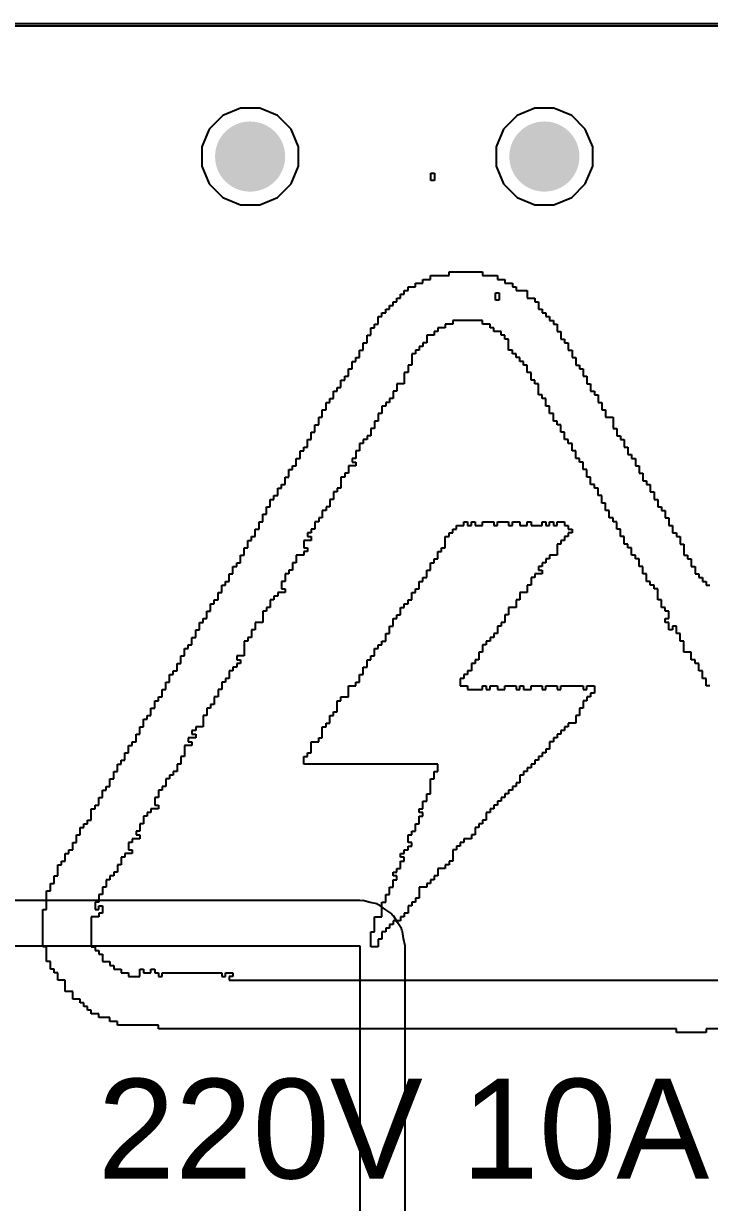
# Model space of a CAD drawing. Header units: millimetres. Extents: x -9 to 259, y -9 to 194.
# Drawn here: x 121.43 to 129.3, y 180.27 to 193.78 of the extents above; entities that cross this region are included whole.
import ezdxf

# ---------------------------------------------------------------- set-up
doc = ezdxf.new("R2010")
doc.units = ezdxf.units.MM
for name, color, linetype in [('BottomLayer', 5, 'Continuous'), ('BottomSolder', 6, 'Continuous'), ('TopLayer', 1, 'Continuous'), ('TopOverlay', 2, 'Continuous'), ('TopSolder', 216, 'Continuous'), ('ViaHoleLayer', 16, 'Continuous')]:
    doc.layers.add(name, color=color, linetype=linetype)
doc.styles.add('Arial', font='', dxfattribs={"height": 0.2})
doc.styles.get('Arial').set_extended_font_data('Arial')

msp = doc.modelspace()

# ---------------------------------------------------------------- hatches: boundary and pattern name
at = {"layer": 'BottomLayer'}
h = msp.add_hatch(color=5, dxfattribs=at)
edge = h.paths.add_edge_path()
edge.add_arc((124.032, 192.253), 0.3, 0, 360)
h = msp.add_hatch(color=5, dxfattribs=at)
edge = h.paths.add_edge_path()
edge.add_arc((127.406, 192.253), 0.3, 0, 360)
at = {"layer": 'BottomSolder'}
h = msp.add_hatch(color=6, dxfattribs=at)
edge = h.paths.add_edge_path()
edge.add_arc((124.032, 192.253), 0.402, 0, 360)
h = msp.add_hatch(color=6, dxfattribs=at)
edge = h.paths.add_edge_path()
edge.add_arc((127.406, 192.253), 0.402, 0, 360)
at = {"layer": 'TopLayer'}
h = msp.add_hatch(color=1, dxfattribs=at)
edge = h.paths.add_edge_path()
edge.add_arc((124.032, 192.253), 0.3, 0, 360)
h = msp.add_hatch(color=1, dxfattribs=at)
edge = h.paths.add_edge_path()
edge.add_arc((127.406, 192.253), 0.3, 0, 360)
at = {"layer": 'TopSolder'}
h = msp.add_hatch(color=216, dxfattribs=at)
edge = h.paths.add_edge_path()
edge.add_arc((124.032, 192.253), 0.402, 0, 360)
h = msp.add_hatch(color=216, dxfattribs=at)
edge = h.paths.add_edge_path()
edge.add_arc((127.406, 192.253), 0.402, 0, 360)
at = {"layer": 'ViaHoleLayer'}
h = msp.add_hatch(color=16, dxfattribs=at)
edge = h.paths.add_edge_path()
edge.add_arc((124.032, 192.253), 0.15, 0, 360)
h = msp.add_hatch(color=16, dxfattribs=at)
edge = h.paths.add_edge_path()
edge.add_arc((127.406, 192.253), 0.15, 0, 360)

# ---------------------------------------------------------------- linework, layer by layer
at = {"layer": 'BottomLayer'}
for p, q in [((-9.271, 193.777), (258.369, 193.777)), ((125.29, 183.728), (98.353, 183.728)), ((125.308, 183.725), (125.29, 183.728)), ((125.326, 183.727), (125.308, 183.725)), ((125.407, 183.705), (125.326, 183.727)), ((125.488, 183.689), (125.407, 183.705)), ((125.503, 183.678), (125.488, 183.689)), ((125.521, 183.673), (125.503, 183.678)), ((125.587, 183.623), (125.521, 183.673)), ((125.656, 183.576), (125.587, 183.623)), ((125.666, 183.561), (125.656, 183.576)), ((125.681, 183.55), (125.666, 183.561)), ((125.722, 183.477), (125.681, 183.55)), ((125.768, 183.408), (125.722, 183.477)), ((125.772, 183.39), (125.768, 183.408)), ((125.781, 183.374), (125.772, 183.39)), ((125.791, 183.292), (125.781, 183.374)), ((98.353, 183.21), (125.29, 183.21)), ((125.29, 183.21), (125.29, 183.21)), ((125.29, 183.21), (125.29, 90.805)), ((125.808, 183.21), (125.791, 183.292)), ((125.808, 90.805), (125.808, 183.21))]:
    msp.add_line(p, q, dxfattribs=at)
at = {"layer": 'TopLayer'}
for p, q in [((-9.271, 193.751), (258.369, 193.751)), ((123.922, 192.807), (123.718, 192.722)), ((124.142, 192.807), (123.922, 192.807)), ((124.346, 192.722), (124.142, 192.807)), ((127.295, 192.807), (127.092, 192.722)), ((127.516, 192.807), (127.295, 192.807)), ((127.719, 192.722), (127.516, 192.807)), ((123.718, 192.722), (123.563, 192.566)), ((124.502, 192.566), (124.346, 192.722)), ((127.092, 192.722), (126.936, 192.566)), ((127.875, 192.566), (127.719, 192.722)), ((123.563, 192.566), (123.478, 192.363)), ((124.586, 192.363), (124.502, 192.566)), ((126.936, 192.566), (126.852, 192.363)), ((127.96, 192.363), (127.875, 192.566)), ((123.478, 192.363), (123.478, 192.142)), ((124.586, 192.142), (124.586, 192.363)), ((126.852, 192.363), (126.852, 192.142)), ((127.96, 192.142), (127.96, 192.363)), ((123.478, 192.142), (123.563, 191.939)), ((124.502, 191.939), (124.586, 192.142)), ((126.852, 192.142), (126.936, 191.939)), ((127.875, 191.939), (127.96, 192.142)), ((123.563, 191.939), (123.718, 191.783)), ((124.346, 191.783), (124.502, 191.939)), ((126.936, 191.939), (127.092, 191.783)), ((127.719, 191.783), (127.875, 191.939)), ((123.718, 191.783), (123.922, 191.699)), ((123.922, 191.699), (124.142, 191.699)), ((124.142, 191.699), (124.346, 191.783)), ((127.092, 191.783), (127.295, 191.699)), ((127.295, 191.699), (127.516, 191.699)), ((127.516, 191.699), (127.719, 191.783))]:
    msp.add_line(p, q, dxfattribs=at)
at = {"layer": 'TopOverlay'}
for p, q in [((126.104, 191.979), (126.104, 192.064)), ((126.104, 192.064), (126.147, 192.064)), ((126.147, 191.979), (126.104, 191.979)), ((126.147, 192.064), (126.147, 192.021)), ((126.147, 192.021), (126.147, 191.979)), ((126.099, 190.846), (126.099, 190.889)), ((126.099, 190.889), (126.313, 190.889)), ((126.313, 190.889), (126.313, 190.931)), ((126.313, 190.931), (126.697, 190.931)), ((126.697, 190.931), (126.697, 190.889)), ((126.697, 190.889), (126.868, 190.889)), ((126.868, 190.889), (126.868, 190.846)), ((125.843, 190.718), (125.843, 190.76)), ((125.843, 190.76), (125.928, 190.76)), ((125.928, 190.76), (125.928, 190.803)), ((125.928, 190.803), (126.014, 190.803)), ((126.014, 190.803), (126.014, 190.846)), ((126.014, 190.846), (126.099, 190.846)), ((126.868, 190.846), (126.954, 190.846)), ((126.954, 190.846), (126.954, 190.803)), ((126.954, 190.803), (127.039, 190.803)), ((127.039, 190.803), (127.039, 190.76)), ((127.039, 190.76), (127.082, 190.76)), ((127.082, 190.76), (127.082, 190.718)), ((125.715, 190.589), (125.715, 190.632)), ((125.715, 190.632), (125.757, 190.632)), ((125.757, 190.632), (125.757, 190.675)), ((125.757, 190.675), (125.8, 190.675)), ((125.8, 190.675), (125.8, 190.718)), ((125.8, 190.718), (125.843, 190.718)), ((126.846, 190.606), (126.846, 190.691)), ((126.846, 190.691), (126.889, 190.691)), ((126.889, 190.606), (126.846, 190.606)), ((126.889, 190.691), (126.889, 190.649)), ((126.889, 190.649), (126.889, 190.606)), ((127.082, 190.718), (127.21, 190.718)), ((127.21, 190.718), (127.21, 190.632)), ((127.21, 190.632), (127.296, 190.632)), ((127.296, 190.632), (127.296, 190.589)), ((125.544, 190.419), (125.544, 190.461)), ((125.544, 190.461), (125.587, 190.461)), ((125.587, 190.461), (125.587, 190.504)), ((125.587, 190.504), (125.629, 190.504)), ((125.629, 190.504), (125.629, 190.547)), ((125.629, 190.547), (125.672, 190.547)), ((125.672, 190.547), (125.672, 190.589)), ((125.672, 190.589), (125.715, 190.589)), ((127.296, 190.589), (127.338, 190.589)), ((127.338, 190.589), (127.338, 190.504)), ((127.338, 190.504), (127.381, 190.504)), ((127.381, 190.504), (127.381, 190.461)), ((127.381, 190.461), (127.424, 190.461)), ((127.424, 190.461), (127.424, 190.419)), ((125.458, 190.29), (125.458, 190.333)), ((125.458, 190.333), (125.501, 190.333)), ((125.501, 190.333), (125.501, 190.419)), ((125.501, 190.419), (125.544, 190.419)), ((126.356, 190.333), (126.27, 190.333)), ((126.27, 190.333), (126.27, 190.29)), ((126.697, 190.376), (126.356, 190.376)), ((126.356, 190.376), (126.356, 190.333)), ((126.697, 190.333), (126.697, 190.376)), ((126.783, 190.333), (126.697, 190.333)), ((126.783, 190.29), (126.783, 190.333)), ((127.424, 190.419), (127.466, 190.419)), ((127.466, 190.419), (127.466, 190.376)), ((127.466, 190.376), (127.509, 190.376)), ((127.509, 190.376), (127.509, 190.333)), ((127.509, 190.333), (127.552, 190.333)), ((127.552, 190.333), (127.552, 190.248)), ((125.373, 190.12), (125.373, 190.205)), ((125.373, 190.205), (125.416, 190.205)), ((125.416, 190.205), (125.416, 190.29)), ((125.416, 190.29), (125.458, 190.29)), ((126.142, 190.205), (126.057, 190.205)), ((126.057, 190.205), (126.057, 190.12)), ((126.185, 190.248), (126.142, 190.248)), ((126.142, 190.248), (126.142, 190.205)), ((126.27, 190.29), (126.185, 190.29)), ((126.185, 190.29), (126.185, 190.248)), ((126.826, 190.29), (126.783, 190.29)), ((126.826, 190.248), (126.826, 190.29)), ((126.911, 190.248), (126.826, 190.248)), ((126.911, 190.205), (126.911, 190.248)), ((126.954, 190.205), (126.911, 190.205)), ((126.954, 190.162), (126.954, 190.205)), ((127.552, 190.248), (127.595, 190.248)), ((127.595, 190.248), (127.595, 190.162)), ((125.33, 190.034), (125.33, 190.12)), ((125.33, 190.12), (125.373, 190.12)), ((126.014, 190.077), (125.971, 190.077)), ((125.971, 190.077), (125.971, 190.034)), ((126.057, 190.12), (126.014, 190.12)), ((126.014, 190.12), (126.014, 190.077)), ((126.996, 190.162), (126.954, 190.162)), ((126.996, 190.034), (126.996, 190.162)), ((127.595, 190.162), (127.637, 190.162)), ((127.637, 190.162), (127.637, 190.12)), ((127.637, 190.12), (127.68, 190.12)), ((127.68, 190.12), (127.68, 190.034)), ((125.245, 189.906), (125.245, 189.949)), ((125.245, 189.949), (125.288, 189.949)), ((125.288, 189.949), (125.288, 190.034)), ((125.288, 190.034), (125.33, 190.034)), ((125.928, 189.991), (125.886, 189.991)), ((125.886, 189.991), (125.886, 189.863)), ((125.971, 190.034), (125.928, 190.034)), ((125.928, 190.034), (125.928, 189.991)), ((127.039, 190.034), (126.996, 190.034)), ((127.039, 189.991), (127.039, 190.034)), ((127.082, 189.991), (127.039, 189.991)), ((127.082, 189.949), (127.082, 189.991)), ((127.125, 189.949), (127.082, 189.949)), ((127.125, 189.906), (127.125, 189.949)), ((127.68, 190.034), (127.723, 190.034)), ((127.723, 190.034), (127.723, 189.949)), ((127.723, 189.949), (127.765, 189.949)), ((127.765, 189.949), (127.765, 189.863)), ((125.159, 189.735), (125.159, 189.82)), ((125.159, 189.82), (125.202, 189.82)), ((125.202, 189.82), (125.202, 189.906)), ((125.202, 189.906), (125.245, 189.906)), ((125.886, 189.863), (125.843, 189.863)), ((125.843, 189.863), (125.843, 189.778)), ((127.167, 189.906), (127.125, 189.906)), ((127.167, 189.863), (127.167, 189.906)), ((127.21, 189.863), (127.167, 189.863)), ((127.21, 189.778), (127.21, 189.863)), ((127.765, 189.863), (127.808, 189.863)), ((127.808, 189.863), (127.808, 189.82)), ((127.808, 189.82), (127.851, 189.82)), ((127.851, 189.82), (127.851, 189.735)), ((125.074, 189.607), (125.074, 189.692)), ((125.074, 189.692), (125.117, 189.692)), ((125.117, 189.692), (125.117, 189.735)), ((125.117, 189.735), (125.159, 189.735)), ((125.8, 189.65), (125.715, 189.65)), ((125.715, 189.65), (125.715, 189.564)), ((125.843, 189.778), (125.8, 189.778)), ((125.8, 189.778), (125.8, 189.65)), ((127.253, 189.778), (127.21, 189.778)), ((127.253, 189.692), (127.253, 189.778)), ((127.296, 189.692), (127.253, 189.692)), ((127.296, 189.65), (127.296, 189.692)), ((127.338, 189.65), (127.296, 189.65)), ((127.338, 189.521), (127.338, 189.65)), ((127.851, 189.735), (127.894, 189.735)), ((127.894, 189.735), (127.894, 189.65)), ((127.894, 189.65), (127.936, 189.65)), ((127.936, 189.65), (127.936, 189.564)), ((124.988, 189.479), (124.988, 189.564)), ((124.988, 189.564), (125.031, 189.564)), ((125.031, 189.564), (125.031, 189.607)), ((125.031, 189.607), (125.074, 189.607)), ((125.715, 189.564), (125.672, 189.564)), ((125.672, 189.564), (125.672, 189.479)), ((127.381, 189.521), (127.338, 189.521)), ((127.381, 189.479), (127.381, 189.521)), ((127.936, 189.564), (127.979, 189.564)), ((127.979, 189.564), (127.979, 189.521)), ((127.979, 189.521), (128.022, 189.521)), ((128.022, 189.521), (128.022, 189.436)), ((124.903, 189.351), (124.903, 189.436)), ((124.903, 189.436), (124.946, 189.436)), ((124.946, 189.436), (124.946, 189.479)), ((124.946, 189.479), (124.988, 189.479)), ((125.587, 189.393), (125.544, 189.393)), ((125.544, 189.393), (125.544, 189.308)), ((125.629, 189.436), (125.587, 189.436)), ((125.587, 189.436), (125.587, 189.393)), ((125.672, 189.479), (125.629, 189.479)), ((125.629, 189.479), (125.629, 189.436)), ((127.424, 189.479), (127.381, 189.479)), ((127.424, 189.393), (127.424, 189.479)), ((127.466, 189.393), (127.424, 189.393)), ((127.466, 189.308), (127.466, 189.393)), ((128.022, 189.436), (128.065, 189.436)), ((128.065, 189.436), (128.065, 189.351)), ((124.818, 189.18), (124.818, 189.265)), ((124.818, 189.265), (124.86, 189.265)), ((124.86, 189.265), (124.86, 189.351)), ((124.86, 189.351), (124.903, 189.351)), ((125.544, 189.308), (125.501, 189.308)), ((125.501, 189.308), (125.501, 189.222)), ((127.509, 189.308), (127.466, 189.308)), ((127.509, 189.222), (127.509, 189.308)), ((128.065, 189.351), (128.107, 189.351)), ((128.107, 189.351), (128.107, 189.265)), ((128.107, 189.265), (128.193, 189.265)), ((128.193, 189.265), (128.193, 189.137)), ((124.775, 189.094), (124.775, 189.18)), ((124.775, 189.18), (124.818, 189.18)), ((125.458, 189.137), (125.416, 189.137)), ((125.416, 189.137), (125.416, 189.051)), ((125.501, 189.222), (125.458, 189.222)), ((125.458, 189.222), (125.458, 189.137)), ((127.552, 189.222), (127.509, 189.222)), ((127.552, 189.18), (127.552, 189.222)), ((127.595, 189.18), (127.552, 189.18)), ((127.595, 189.094), (127.595, 189.18)), ((128.193, 189.137), (128.235, 189.137)), ((128.235, 189.137), (128.235, 189.051)), ((124.689, 188.923), (124.689, 189.009)), ((124.689, 189.009), (124.732, 189.009)), ((124.732, 189.009), (124.732, 189.094)), ((124.732, 189.094), (124.775, 189.094)), ((125.373, 189.009), (125.33, 189.009)), ((125.33, 189.009), (125.33, 188.966)), ((125.416, 189.051), (125.373, 189.051)), ((125.373, 189.051), (125.373, 189.009)), ((127.637, 189.094), (127.595, 189.094)), ((127.637, 189.009), (127.637, 189.094)), ((127.68, 189.009), (127.637, 189.009)), ((127.68, 188.966), (127.68, 189.009)), ((128.235, 189.051), (128.278, 189.051)), ((128.278, 189.051), (128.278, 189.009)), ((128.278, 189.009), (128.321, 189.009)), ((128.321, 189.009), (128.321, 188.923)), ((124.604, 188.795), (124.604, 188.881)), ((124.604, 188.881), (124.647, 188.881)), ((124.647, 188.881), (124.647, 188.923)), ((124.647, 188.923), (124.689, 188.923)), ((125.288, 188.881), (125.245, 188.881)), ((125.245, 188.881), (125.245, 188.795)), ((125.33, 188.966), (125.288, 188.966)), ((125.288, 188.966), (125.288, 188.881)), ((127.723, 188.966), (127.68, 188.966)), ((127.723, 188.881), (127.723, 188.966)), ((127.765, 188.881), (127.723, 188.881)), ((127.765, 188.795), (127.765, 188.881)), ((128.321, 188.923), (128.364, 188.923)), ((128.364, 188.923), (128.364, 188.838)), ((128.364, 188.838), (128.406, 188.838)), ((128.406, 188.838), (128.406, 188.795)), ((124.519, 188.667), (124.519, 188.71)), ((124.519, 188.71), (124.561, 188.71)), ((124.561, 188.71), (124.561, 188.795)), ((124.561, 188.795), (124.604, 188.795)), ((125.245, 188.71), (125.159, 188.71)), ((125.159, 188.71), (125.159, 188.624)), ((125.245, 188.795), (125.202, 188.795)), ((125.202, 188.795), (125.202, 188.752)), ((125.202, 188.752), (125.245, 188.752)), ((125.245, 188.752), (125.245, 188.71)), ((127.808, 188.795), (127.765, 188.795)), ((127.808, 188.752), (127.808, 188.795)), ((127.851, 188.752), (127.808, 188.752)), ((127.851, 188.667), (127.851, 188.752)), ((128.406, 188.795), (128.449, 188.795)), ((128.449, 188.795), (128.449, 188.71)), ((128.449, 188.71), (128.492, 188.71)), ((128.492, 188.71), (128.492, 188.624)), ((124.433, 188.496), (124.433, 188.581)), ((124.433, 188.581), (124.476, 188.581)), ((124.476, 188.581), (124.476, 188.667)), ((124.476, 188.667), (124.519, 188.667)), ((125.117, 188.581), (125.074, 188.581)), ((125.074, 188.581), (125.074, 188.453)), ((125.159, 188.624), (125.117, 188.624)), ((125.117, 188.624), (125.117, 188.581)), ((127.894, 188.667), (127.851, 188.667)), ((127.894, 188.581), (127.894, 188.667)), ((127.936, 188.581), (127.894, 188.581)), ((127.936, 188.496), (127.936, 188.581)), ((128.492, 188.624), (128.534, 188.624)), ((128.534, 188.624), (128.534, 188.539)), ((124.348, 188.368), (124.348, 188.453)), ((124.348, 188.453), (124.39, 188.453)), ((124.39, 188.453), (124.39, 188.496)), ((124.39, 188.496), (124.433, 188.496)), ((125.074, 188.453), (125.031, 188.453)), ((125.031, 188.453), (125.031, 188.411)), ((127.979, 188.496), (127.936, 188.496)), ((127.979, 188.453), (127.979, 188.496)), ((128.022, 188.453), (127.979, 188.453)), ((128.022, 188.368), (128.022, 188.453)), ((128.534, 188.539), (128.577, 188.539)), ((128.577, 188.539), (128.577, 188.496)), ((128.577, 188.496), (128.62, 188.496)), ((128.62, 188.496), (128.62, 188.411)), ((124.262, 188.24), (124.262, 188.325)), ((124.262, 188.325), (124.305, 188.325)), ((124.305, 188.325), (124.305, 188.368)), ((124.305, 188.368), (124.348, 188.368)), ((124.988, 188.325), (124.946, 188.325)), ((124.946, 188.325), (124.946, 188.24)), ((125.031, 188.411), (124.988, 188.411)), ((124.988, 188.411), (124.988, 188.325)), ((128.065, 188.368), (128.022, 188.368)), ((128.065, 188.282), (128.065, 188.368)), ((128.62, 188.411), (128.663, 188.411)), ((128.663, 188.411), (128.663, 188.325)), ((128.663, 188.325), (128.705, 188.325)), ((128.705, 188.325), (128.705, 188.24)), ((124.219, 188.154), (124.219, 188.24)), ((124.219, 188.24), (124.262, 188.24)), ((124.903, 188.197), (124.86, 188.197)), ((124.86, 188.197), (124.86, 188.112)), ((124.946, 188.24), (124.903, 188.24)), ((124.903, 188.24), (124.903, 188.197)), ((128.107, 188.282), (128.065, 188.282)), ((128.107, 188.197), (128.107, 188.282)), ((128.15, 188.197), (128.107, 188.197)), ((128.15, 188.112), (128.15, 188.197)), ((128.705, 188.24), (128.748, 188.24)), ((128.748, 188.24), (128.748, 188.197)), ((128.748, 188.197), (128.791, 188.197)), ((128.791, 188.197), (128.791, 188.112)), ((124.134, 187.983), (124.134, 188.069)), ((124.134, 188.069), (124.177, 188.069)), ((124.177, 188.069), (124.177, 188.154)), ((124.177, 188.154), (124.219, 188.154)), ((124.818, 188.069), (124.775, 188.069)), ((124.775, 188.069), (124.775, 187.983)), ((124.86, 188.112), (124.818, 188.112)), ((124.818, 188.112), (124.818, 188.069)), ((126.398, 187.983), (126.398, 188.026)), ((126.398, 188.026), (126.484, 188.026)), ((126.484, 188.026), (126.484, 188.069)), ((126.484, 188.069), (126.526, 188.069)), ((126.526, 188.069), (126.526, 188.026)), ((126.526, 188.026), (126.569, 188.026)), ((126.569, 188.026), (126.569, 188.069)), ((126.569, 188.069), (126.612, 188.069)), ((126.612, 188.069), (126.612, 188.026)), ((126.612, 188.026), (126.697, 188.026)), ((126.697, 188.026), (126.697, 188.069)), ((126.697, 188.069), (126.826, 188.069)), ((126.826, 188.069), (126.826, 188.026)), ((126.826, 188.026), (126.868, 188.026)), ((126.868, 188.026), (126.868, 188.069)), ((126.868, 188.069), (126.996, 188.069)), ((126.996, 188.069), (126.996, 188.026)), ((126.996, 188.026), (127.039, 188.026)), ((127.039, 188.026), (127.039, 188.069)), ((127.039, 188.069), (127.125, 188.069)), ((127.125, 188.069), (127.125, 188.026)), ((127.125, 188.026), (127.21, 188.026)), ((127.21, 188.026), (127.21, 188.069)), ((127.21, 188.069), (127.253, 188.069)), ((127.253, 188.069), (127.253, 188.026)), ((127.253, 188.026), (127.381, 188.026)), ((127.381, 188.026), (127.381, 188.069)), ((127.381, 188.069), (127.424, 188.069)), ((127.424, 188.069), (127.424, 188.026)), ((127.424, 188.026), (127.466, 188.026)), ((127.466, 188.026), (127.466, 188.069)), ((127.466, 188.069), (127.509, 188.069)), ((127.509, 188.069), (127.509, 188.026)), ((127.509, 188.026), (127.552, 188.026)), ((127.552, 188.026), (127.552, 188.069)), ((127.552, 188.069), (127.637, 188.069)), ((127.637, 188.069), (127.637, 188.026)), ((127.637, 188.026), (127.68, 188.026)), ((127.68, 188.026), (127.68, 187.983)), ((128.193, 188.112), (128.15, 188.112)), ((128.193, 188.069), (128.193, 188.112)), ((128.235, 188.069), (128.193, 188.069)), ((128.235, 187.983), (128.235, 188.069)), ((128.791, 188.112), (128.834, 188.112)), ((128.834, 188.112), (128.834, 188.026)), ((128.834, 188.026), (128.876, 188.026)), ((128.876, 188.026), (128.876, 187.941)), ((124.049, 187.855), (124.049, 187.898)), ((124.049, 187.898), (124.091, 187.898)), ((124.091, 187.898), (124.091, 187.983)), ((124.091, 187.983), (124.134, 187.983)), ((124.732, 187.941), (124.689, 187.941)), ((124.689, 187.941), (124.689, 187.898)), ((124.689, 187.898), (124.732, 187.898)), ((124.775, 187.983), (124.732, 187.983)), ((124.732, 187.983), (124.732, 187.941)), ((124.732, 187.898), (124.732, 187.855)), ((126.27, 187.77), (126.27, 187.898)), ((126.27, 187.898), (126.313, 187.898)), ((126.313, 187.898), (126.313, 187.941)), ((126.313, 187.941), (126.356, 187.941)), ((126.356, 187.941), (126.356, 187.983)), ((126.356, 187.983), (126.398, 187.983)), ((127.68, 187.898), (127.637, 187.898)), ((127.637, 187.898), (127.637, 187.855)), ((127.68, 187.983), (127.723, 187.983)), ((127.723, 187.941), (127.68, 187.941)), ((127.68, 187.941), (127.68, 187.898)), ((127.723, 187.983), (127.723, 187.941)), ((128.278, 187.983), (128.235, 187.983)), ((128.278, 187.898), (128.278, 187.983)), ((128.321, 187.898), (128.278, 187.898)), ((128.321, 187.812), (128.321, 187.898)), ((128.876, 187.941), (128.919, 187.941)), ((128.919, 187.941), (128.919, 187.898)), ((128.919, 187.898), (128.962, 187.898)), ((128.962, 187.898), (128.962, 187.812)), ((123.963, 187.684), (123.963, 187.77)), ((123.963, 187.77), (124.006, 187.77)), ((124.006, 187.77), (124.006, 187.855)), ((124.006, 187.855), (124.049, 187.855)), ((124.732, 187.855), (124.647, 187.855)), ((124.647, 187.855), (124.647, 187.77)), ((124.647, 187.77), (124.689, 187.77)), ((124.689, 187.77), (124.689, 187.727)), ((126.227, 187.727), (126.227, 187.77)), ((126.227, 187.77), (126.27, 187.77)), ((127.595, 187.812), (127.552, 187.812)), ((127.552, 187.812), (127.552, 187.684)), ((127.637, 187.855), (127.595, 187.855)), ((127.595, 187.855), (127.595, 187.812)), ((128.364, 187.812), (128.321, 187.812)), ((128.364, 187.77), (128.364, 187.812)), ((128.406, 187.77), (128.364, 187.77)), ((128.406, 187.684), (128.406, 187.77)), ((128.962, 187.812), (129.004, 187.812)), ((129.004, 187.812), (129.004, 187.684)), ((123.92, 187.642), (123.92, 187.684)), ((123.92, 187.684), (123.963, 187.684)), ((123.92, 187.599), (123.92, 187.642)), ((124.647, 187.684), (124.561, 187.684)), ((124.561, 187.684), (124.561, 187.599)), ((124.689, 187.727), (124.647, 187.727)), ((124.647, 187.727), (124.647, 187.684)), ((126.142, 187.599), (126.142, 187.642)), ((126.142, 187.642), (126.185, 187.642)), ((126.185, 187.642), (126.185, 187.727)), ((126.185, 187.727), (126.227, 187.727)), ((127.466, 187.642), (127.424, 187.642)), ((127.424, 187.642), (127.424, 187.599)), ((127.552, 187.684), (127.466, 187.684)), ((127.466, 187.684), (127.466, 187.642)), ((128.449, 187.684), (128.406, 187.684)), ((128.449, 187.642), (128.449, 187.684)), ((128.492, 187.642), (128.449, 187.642)), ((128.492, 187.556), (128.492, 187.642)), ((129.004, 187.684), (129.047, 187.684)), ((129.047, 187.684), (129.047, 187.642)), ((129.047, 187.642), (129.09, 187.642)), ((129.09, 187.642), (129.09, 187.556)), ((123.835, 187.471), (123.835, 187.556)), ((123.835, 187.556), (123.878, 187.556)), ((123.878, 187.556), (123.878, 187.599)), ((123.878, 187.599), (123.92, 187.599)), ((124.519, 187.513), (124.476, 187.513)), ((124.476, 187.513), (124.476, 187.471)), ((124.561, 187.599), (124.519, 187.599)), ((124.519, 187.599), (124.519, 187.513)), ((126.057, 187.428), (126.057, 187.513)), ((126.057, 187.513), (126.099, 187.513)), ((126.099, 187.513), (126.099, 187.599)), ((126.099, 187.599), (126.142, 187.599)), ((127.381, 187.556), (127.338, 187.556)), ((127.338, 187.556), (127.338, 187.513)), ((127.338, 187.513), (127.381, 187.513)), ((127.424, 187.599), (127.381, 187.599)), ((127.381, 187.599), (127.381, 187.556)), ((127.381, 187.513), (127.381, 187.471)), ((128.534, 187.556), (128.492, 187.556)), ((128.534, 187.471), (128.534, 187.556)), ((129.09, 187.556), (129.133, 187.556)), ((129.133, 187.556), (129.133, 187.471)), ((123.749, 187.343), (123.749, 187.385)), ((123.749, 187.385), (123.792, 187.385)), ((123.792, 187.385), (123.792, 187.471)), ((123.792, 187.471), (123.835, 187.471)), ((124.433, 187.385), (124.39, 187.385)), ((124.39, 187.385), (124.39, 187.3)), ((124.476, 187.471), (124.433, 187.471)), ((124.433, 187.471), (124.433, 187.385)), ((125.971, 187.3), (125.971, 187.385)), ((125.971, 187.385), (126.014, 187.385)), ((126.014, 187.385), (126.014, 187.428)), ((126.014, 187.428), (126.057, 187.428)), ((127.296, 187.428), (127.253, 187.428)), ((127.253, 187.428), (127.253, 187.343)), ((127.381, 187.471), (127.296, 187.471)), ((127.296, 187.471), (127.296, 187.428)), ((128.577, 187.471), (128.534, 187.471)), ((128.577, 187.385), (128.577, 187.471)), ((128.62, 187.385), (128.577, 187.385)), ((128.62, 187.343), (128.62, 187.385)), ((129.133, 187.471), (129.175, 187.471)), ((129.175, 187.471), (129.175, 187.428)), ((129.175, 187.428), (129.218, 187.428)), ((129.218, 187.428), (129.218, 187.385)), ((129.218, 187.385), (129.261, 187.385)), ((129.261, 187.385), (129.261, 187.343)), ((123.664, 187.172), (123.664, 187.257)), ((123.664, 187.257), (123.707, 187.257)), ((123.707, 187.257), (123.707, 187.343)), ((123.707, 187.343), (123.749, 187.343)), ((124.348, 187.214), (124.305, 187.214)), ((124.305, 187.214), (124.305, 187.172)), ((124.433, 187.257), (124.348, 187.257)), ((124.348, 187.257), (124.348, 187.214)), ((124.39, 187.3), (124.433, 187.3)), ((124.433, 187.3), (124.433, 187.257)), ((125.886, 187.172), (125.886, 187.257)), ((125.886, 187.257), (125.928, 187.257)), ((125.928, 187.257), (125.928, 187.3)), ((125.928, 187.3), (125.971, 187.3)), ((127.21, 187.257), (127.125, 187.257)), ((127.125, 187.257), (127.125, 187.172)), ((127.253, 187.343), (127.21, 187.343)), ((127.21, 187.343), (127.21, 187.257)), ((128.663, 187.343), (128.62, 187.343)), ((128.663, 187.3), (128.663, 187.343)), ((128.705, 187.3), (128.663, 187.3)), ((128.705, 187.172), (128.705, 187.3)), ((129.261, 187.343), (129.303, 187.343)), ((123.579, 187.043), (123.579, 187.129)), ((123.579, 187.129), (123.621, 187.129)), ((123.621, 187.129), (123.621, 187.172)), ((123.621, 187.172), (123.664, 187.172)), ((124.262, 187.086), (124.219, 187.086)), ((124.219, 187.086), (124.219, 187.043)), ((124.305, 187.172), (124.262, 187.172)), ((124.262, 187.172), (124.262, 187.086)), ((125.757, 187.001), (125.757, 187.086)), ((125.757, 187.086), (125.8, 187.086)), ((125.8, 187.086), (125.8, 187.129)), ((125.8, 187.129), (125.843, 187.129)), ((125.843, 187.129), (125.843, 187.172)), ((125.843, 187.172), (125.886, 187.172)), ((127.082, 187.086), (126.996, 187.086)), ((126.996, 187.086), (126.996, 187.001)), ((127.125, 187.172), (127.082, 187.172)), ((127.082, 187.172), (127.082, 187.086)), ((128.748, 187.172), (128.705, 187.172)), ((128.748, 187.086), (128.748, 187.172)), ((128.791, 187.086), (128.748, 187.086)), ((128.791, 187.043), (128.791, 187.086)), ((123.493, 186.915), (123.493, 186.958)), ((123.493, 186.958), (123.536, 186.958)), ((123.536, 186.958), (123.536, 187.043)), ((123.536, 187.043), (123.579, 187.043)), ((124.219, 187.043), (124.177, 187.043)), ((124.177, 187.043), (124.177, 186.915)), ((125.672, 186.873), (125.672, 186.958)), ((125.672, 186.958), (125.715, 186.958)), ((125.715, 186.958), (125.715, 187.001)), ((125.715, 187.001), (125.757, 187.001)), ((126.996, 187.001), (126.954, 187.001)), ((126.954, 187.001), (126.954, 186.915)), ((128.834, 187.043), (128.791, 187.043)), ((128.791, 186.915), (128.791, 186.958)), ((128.791, 186.958), (128.834, 186.958)), ((128.834, 186.958), (128.834, 187.043)), ((123.408, 186.744), (123.408, 186.83)), ((123.408, 186.83), (123.45, 186.83)), ((123.45, 186.83), (123.45, 186.915)), ((123.45, 186.915), (123.493, 186.915)), ((124.091, 186.83), (124.049, 186.83)), ((124.049, 186.83), (124.049, 186.744)), ((124.177, 186.915), (124.091, 186.915)), ((124.091, 186.915), (124.091, 186.83)), ((125.629, 186.787), (125.629, 186.873)), ((125.629, 186.873), (125.672, 186.873)), ((126.911, 186.873), (126.868, 186.873)), ((126.868, 186.873), (126.868, 186.787)), ((126.954, 186.915), (126.911, 186.915)), ((126.911, 186.915), (126.911, 186.873)), ((128.834, 186.915), (128.791, 186.915)), ((128.834, 186.83), (128.834, 186.915)), ((128.876, 186.83), (128.834, 186.83)), ((128.919, 186.873), (128.876, 186.873)), ((128.876, 186.873), (128.876, 186.83)), ((128.919, 186.787), (128.919, 186.873)), ((123.365, 186.659), (123.365, 186.744)), ((123.365, 186.744), (123.408, 186.744)), ((124.006, 186.702), (123.963, 186.702)), ((123.963, 186.702), (123.963, 186.531)), ((124.049, 186.744), (124.006, 186.744)), ((124.006, 186.744), (124.006, 186.702)), ((125.544, 186.659), (125.544, 186.702)), ((125.544, 186.702), (125.587, 186.702)), ((125.587, 186.702), (125.587, 186.787)), ((125.587, 186.787), (125.629, 186.787)), ((126.783, 186.702), (126.74, 186.702)), ((126.74, 186.702), (126.74, 186.659)), ((126.826, 186.744), (126.783, 186.744)), ((126.783, 186.744), (126.783, 186.702)), ((126.868, 186.787), (126.826, 186.787)), ((126.826, 186.787), (126.826, 186.744)), ((128.962, 186.787), (128.919, 186.787)), ((128.962, 186.702), (128.962, 186.787)), ((129.004, 186.702), (128.962, 186.702)), ((129.004, 186.574), (129.004, 186.702)), ((123.28, 186.531), (123.28, 186.616)), ((123.28, 186.616), (123.322, 186.616)), ((123.322, 186.616), (123.322, 186.659)), ((123.322, 186.659), (123.365, 186.659)), ((125.458, 186.531), (125.458, 186.616)), ((125.458, 186.616), (125.501, 186.616)), ((125.501, 186.616), (125.501, 186.659)), ((125.501, 186.659), (125.544, 186.659)), ((126.697, 186.574), (126.655, 186.574)), ((126.655, 186.574), (126.655, 186.488)), ((126.74, 186.659), (126.697, 186.659)), ((126.697, 186.659), (126.697, 186.574)), ((129.09, 186.574), (129.004, 186.574)), ((129.09, 186.488), (129.09, 186.574)), ((123.194, 186.36), (123.194, 186.445)), ((123.194, 186.445), (123.237, 186.445)), ((123.237, 186.445), (123.237, 186.531)), ((123.237, 186.531), (123.28, 186.531)), ((123.878, 186.403), (123.835, 186.403)), ((123.835, 186.403), (123.835, 186.36)), ((123.963, 186.531), (123.878, 186.531)), ((123.878, 186.531), (123.878, 186.488)), ((123.878, 186.488), (123.92, 186.488)), ((123.92, 186.445), (123.878, 186.445)), ((123.878, 186.445), (123.878, 186.403)), ((123.92, 186.488), (123.92, 186.445)), ((125.33, 186.317), (125.33, 186.403)), ((125.33, 186.403), (125.373, 186.403)), ((125.373, 186.403), (125.373, 186.488)), ((125.373, 186.488), (125.416, 186.488)), ((125.416, 186.488), (125.416, 186.531)), ((125.416, 186.531), (125.458, 186.531)), ((126.612, 186.445), (126.569, 186.445)), ((126.569, 186.445), (126.569, 186.36)), ((126.655, 186.488), (126.612, 186.488)), ((126.612, 186.488), (126.612, 186.445)), ((129.133, 186.488), (129.09, 186.488)), ((129.133, 186.445), (129.133, 186.488)), ((129.175, 186.445), (129.133, 186.445)), ((129.175, 186.36), (129.175, 186.445)), ((123.109, 186.232), (123.109, 186.317)), ((123.109, 186.317), (123.151, 186.317)), ((123.151, 186.317), (123.151, 186.36)), ((123.151, 186.36), (123.194, 186.36)), ((123.792, 186.274), (123.749, 186.274)), ((123.749, 186.274), (123.749, 186.232)), ((123.835, 186.36), (123.792, 186.36)), ((123.792, 186.36), (123.792, 186.274)), ((125.288, 186.232), (125.288, 186.317)), ((125.288, 186.317), (125.33, 186.317)), ((126.484, 186.274), (126.441, 186.274)), ((126.441, 186.274), (126.441, 186.189)), ((126.526, 186.317), (126.484, 186.317)), ((126.484, 186.317), (126.484, 186.274)), ((126.569, 186.36), (126.526, 186.36)), ((126.526, 186.36), (126.526, 186.317)), ((129.218, 186.36), (129.175, 186.36)), ((129.218, 186.274), (129.218, 186.36)), ((129.261, 186.274), (129.218, 186.274)), ((129.261, 186.189), (129.261, 186.274)), ((123.023, 186.061), (123.023, 186.146)), ((123.023, 186.146), (123.066, 186.146)), ((123.066, 186.146), (123.066, 186.232)), ((123.066, 186.232), (123.109, 186.232)), ((123.707, 186.146), (123.664, 186.146)), ((123.664, 186.146), (123.664, 186.061)), ((123.749, 186.232), (123.707, 186.232)), ((123.707, 186.232), (123.707, 186.146)), ((125.159, 186.061), (125.159, 186.189)), ((125.159, 186.189), (125.245, 186.189)), ((125.245, 186.189), (125.245, 186.232)), ((125.245, 186.232), (125.288, 186.232)), ((126.441, 186.189), (126.526, 186.189)), ((126.526, 186.189), (126.526, 186.146)), ((126.526, 186.146), (126.697, 186.146)), ((126.697, 186.146), (126.697, 186.189)), ((126.697, 186.189), (126.74, 186.189)), ((126.74, 186.189), (126.74, 186.146)), ((126.74, 186.146), (126.783, 186.146)), ((126.783, 186.146), (126.783, 186.189)), ((126.783, 186.189), (126.868, 186.189)), ((126.868, 186.189), (126.868, 186.146)), ((126.868, 186.146), (126.954, 186.146)), ((126.954, 186.146), (126.954, 186.189)), ((126.954, 186.189), (127.082, 186.189)), ((127.082, 186.189), (127.082, 186.146)), ((127.082, 186.146), (127.125, 186.146)), ((127.125, 186.146), (127.125, 186.189)), ((127.125, 186.189), (127.167, 186.189)), ((127.167, 186.189), (127.167, 186.146)), ((127.167, 186.146), (127.253, 186.146)), ((127.253, 186.146), (127.253, 186.189)), ((127.253, 186.189), (127.381, 186.189)), ((127.381, 186.189), (127.381, 186.146)), ((127.381, 186.146), (127.424, 186.146)), ((127.424, 186.146), (127.424, 186.189)), ((127.424, 186.189), (127.552, 186.189)), ((127.552, 186.189), (127.552, 186.146)), ((127.552, 186.146), (127.595, 186.146)), ((127.595, 186.146), (127.595, 186.189)), ((127.595, 186.189), (127.851, 186.189)), ((127.851, 186.189), (127.851, 186.146)), ((127.851, 186.146), (127.894, 186.146)), ((127.894, 186.146), (127.894, 186.189)), ((127.894, 186.189), (127.979, 186.189)), ((127.979, 186.189), (127.979, 186.104)), ((129.303, 186.189), (129.261, 186.189)), ((122.938, 185.933), (122.938, 186.018)), ((122.938, 186.018), (122.98, 186.018)), ((122.98, 186.018), (122.98, 186.061)), ((122.98, 186.061), (123.023, 186.061)), ((123.664, 186.061), (123.621, 186.061)), ((123.621, 186.061), (123.621, 185.975)), ((125.031, 185.89), (125.031, 186.018)), ((125.031, 186.018), (125.074, 186.018)), ((125.074, 186.018), (125.074, 186.061)), ((125.074, 186.061), (125.159, 186.061)), ((127.894, 186.018), (127.851, 186.018)), ((127.851, 186.018), (127.851, 185.933)), ((127.936, 186.061), (127.894, 186.061)), ((127.894, 186.061), (127.894, 186.018)), ((127.979, 186.104), (127.936, 186.104)), ((127.936, 186.104), (127.936, 186.061)), ((122.895, 185.847), (122.895, 185.933)), ((122.895, 185.933), (122.938, 185.933)), ((123.579, 185.933), (123.536, 185.933)), ((123.536, 185.933), (123.536, 185.847)), ((123.621, 185.975), (123.579, 185.975)), ((123.579, 185.975), (123.579, 185.933)), ((124.988, 185.847), (124.988, 185.89)), ((124.988, 185.89), (125.031, 185.89)), ((127.851, 185.933), (127.808, 185.933)), ((127.808, 185.933), (127.808, 185.847)), ((122.81, 185.719), (122.81, 185.805)), ((122.81, 185.805), (122.852, 185.805)), ((122.852, 185.805), (122.852, 185.847)), ((122.852, 185.847), (122.895, 185.847)), ((123.536, 185.847), (123.493, 185.847)), ((123.493, 185.847), (123.493, 185.719)), ((124.903, 185.719), (124.903, 185.762)), ((124.903, 185.762), (124.946, 185.762)), ((124.946, 185.762), (124.946, 185.847)), ((124.946, 185.847), (124.988, 185.847)), ((127.765, 185.762), (127.68, 185.762)), ((127.68, 185.762), (127.68, 185.719)), ((127.808, 185.847), (127.765, 185.847)), ((127.765, 185.847), (127.765, 185.762)), ((122.724, 185.548), (122.724, 185.634)), ((122.724, 185.634), (122.767, 185.634)), ((122.767, 185.634), (122.767, 185.719)), ((122.767, 185.719), (122.81, 185.719)), ((123.408, 185.676), (123.365, 185.676)), ((123.365, 185.676), (123.365, 185.634)), ((123.365, 185.634), (123.408, 185.634)), ((123.493, 185.719), (123.408, 185.719)), ((123.408, 185.719), (123.408, 185.676)), ((123.408, 185.634), (123.408, 185.591)), ((124.86, 185.591), (124.86, 185.719)), ((124.86, 185.719), (124.903, 185.719)), ((127.595, 185.634), (127.552, 185.634)), ((127.552, 185.634), (127.552, 185.591)), ((127.637, 185.676), (127.595, 185.676)), ((127.595, 185.676), (127.595, 185.634)), ((127.68, 185.719), (127.637, 185.719)), ((127.637, 185.719), (127.637, 185.676)), ((122.639, 185.42), (122.639, 185.505)), ((122.639, 185.505), (122.681, 185.505)), ((122.681, 185.505), (122.681, 185.548)), ((122.681, 185.548), (122.724, 185.548)), ((123.365, 185.505), (123.28, 185.505)), ((123.28, 185.505), (123.28, 185.377)), ((123.408, 185.591), (123.322, 185.591)), ((123.322, 185.591), (123.322, 185.548)), ((123.322, 185.548), (123.365, 185.548)), ((123.365, 185.548), (123.365, 185.505)), ((124.732, 185.42), (124.732, 185.548)), ((124.732, 185.548), (124.818, 185.548)), ((124.818, 185.548), (124.818, 185.591)), ((124.818, 185.591), (124.86, 185.591)), ((127.466, 185.463), (127.424, 185.463)), ((127.424, 185.463), (127.424, 185.42)), ((127.509, 185.548), (127.466, 185.548)), ((127.466, 185.548), (127.466, 185.463)), ((127.552, 185.591), (127.509, 185.591)), ((127.509, 185.591), (127.509, 185.548)), ((122.553, 185.292), (122.553, 185.335)), ((122.553, 185.335), (122.596, 185.335)), ((122.596, 185.335), (122.596, 185.42)), ((122.596, 185.42), (122.639, 185.42)), ((123.28, 185.377), (123.237, 185.377)), ((123.237, 185.377), (123.237, 185.292)), ((124.647, 185.292), (124.647, 185.377)), ((124.647, 185.377), (124.689, 185.377)), ((124.689, 185.377), (124.689, 185.42)), ((124.689, 185.42), (124.732, 185.42)), ((127.338, 185.335), (127.296, 185.335)), ((127.296, 185.335), (127.296, 185.292)), ((127.381, 185.377), (127.338, 185.377)), ((127.338, 185.377), (127.338, 185.335)), ((127.424, 185.42), (127.381, 185.42)), ((127.381, 185.42), (127.381, 185.377)), ((122.468, 185.121), (122.468, 185.206)), ((122.468, 185.206), (122.511, 185.206)), ((122.511, 185.206), (122.511, 185.292)), ((122.511, 185.292), (122.553, 185.292)), ((123.194, 185.206), (123.151, 185.206)), ((123.151, 185.206), (123.151, 185.164)), ((123.237, 185.292), (123.194, 185.292)), ((123.194, 185.292), (123.194, 185.206)), ((126.185, 185.292), (124.647, 185.292)), ((126.142, 185.121), (126.142, 185.206)), ((126.142, 185.206), (126.185, 185.206)), ((126.185, 185.206), (126.185, 185.292)), ((127.21, 185.206), (127.167, 185.206)), ((127.167, 185.206), (127.167, 185.164)), ((127.253, 185.249), (127.21, 185.249)), ((127.21, 185.249), (127.21, 185.206)), ((127.296, 185.292), (127.253, 185.292)), ((127.253, 185.292), (127.253, 185.249)), ((122.425, 185.035), (122.425, 185.121)), ((122.425, 185.121), (122.468, 185.121)), ((123.109, 185.121), (123.066, 185.121)), ((123.066, 185.121), (123.066, 185.035)), ((123.151, 185.164), (123.109, 185.164)), ((123.109, 185.164), (123.109, 185.121)), ((126.099, 184.95), (126.099, 185.121)), ((126.099, 185.121), (126.142, 185.121)), ((127.125, 185.078), (127.082, 185.078)), ((127.082, 185.078), (127.082, 185.035)), ((127.167, 185.164), (127.125, 185.164)), ((127.125, 185.164), (127.125, 185.078)), ((122.34, 184.907), (122.34, 184.993)), ((122.34, 184.993), (122.382, 184.993)), ((122.382, 184.993), (122.382, 185.035)), ((122.382, 185.035), (122.425, 185.035)), ((123.023, 184.993), (122.98, 184.993)), ((122.98, 184.993), (122.98, 184.907)), ((123.066, 185.035), (123.023, 185.035)), ((123.023, 185.035), (123.023, 184.993)), ((126.057, 184.865), (126.057, 184.95)), ((126.057, 184.95), (126.099, 184.95)), ((126.996, 184.95), (126.954, 184.95)), ((126.954, 184.95), (126.954, 184.907)), ((127.039, 184.993), (126.996, 184.993)), ((126.996, 184.993), (126.996, 184.95)), ((127.082, 185.035), (127.039, 185.035)), ((127.039, 185.035), (127.039, 184.993)), ((122.254, 184.779), (122.254, 184.822)), ((122.254, 184.822), (122.297, 184.822)), ((122.297, 184.822), (122.297, 184.907)), ((122.297, 184.907), (122.34, 184.907)), ((122.98, 184.907), (122.938, 184.907)), ((122.938, 184.907), (122.938, 184.822)), ((122.938, 184.822), (122.98, 184.822)), ((122.98, 184.822), (122.98, 184.779)), ((126.014, 184.779), (126.014, 184.865)), ((126.014, 184.865), (126.057, 184.865)), ((126.868, 184.822), (126.826, 184.822)), ((126.826, 184.822), (126.826, 184.779)), ((126.911, 184.865), (126.868, 184.865)), ((126.868, 184.865), (126.868, 184.822)), ((126.954, 184.907), (126.911, 184.907)), ((126.911, 184.907), (126.911, 184.865)), ((122.169, 184.608), (122.169, 184.651)), ((122.169, 184.651), (122.211, 184.651)), ((122.211, 184.651), (122.211, 184.779)), ((122.211, 184.779), (122.254, 184.779)), ((122.852, 184.694), (122.81, 184.694)), ((122.81, 184.694), (122.81, 184.608)), ((122.895, 184.736), (122.852, 184.736)), ((122.852, 184.736), (122.852, 184.694)), ((122.98, 184.779), (122.895, 184.779)), ((122.895, 184.779), (122.895, 184.736)), ((125.971, 184.736), (125.971, 184.779)), ((125.971, 184.779), (126.014, 184.779)), ((126.014, 184.736), (125.971, 184.736)), ((125.971, 184.608), (125.971, 184.694)), ((125.971, 184.694), (126.014, 184.694)), ((126.014, 184.694), (126.014, 184.736)), ((126.74, 184.651), (126.697, 184.651)), ((126.697, 184.651), (126.697, 184.608)), ((126.783, 184.736), (126.74, 184.736)), ((126.74, 184.736), (126.74, 184.651)), ((126.826, 184.779), (126.783, 184.779)), ((126.783, 184.779), (126.783, 184.736)), ((122.083, 184.48), (122.083, 184.566)), ((122.083, 184.566), (122.126, 184.566)), ((122.126, 184.566), (122.126, 184.608)), ((122.126, 184.608), (122.169, 184.608)), ((122.767, 184.523), (122.724, 184.523)), ((122.724, 184.523), (122.724, 184.48)), ((122.81, 184.608), (122.767, 184.608)), ((122.767, 184.608), (122.767, 184.523)), ((125.886, 184.48), (125.886, 184.523)), ((125.886, 184.523), (125.928, 184.523)), ((125.928, 184.523), (125.928, 184.608)), ((125.928, 184.608), (125.971, 184.608)), ((126.655, 184.566), (126.612, 184.566)), ((126.612, 184.566), (126.612, 184.48)), ((126.697, 184.608), (126.655, 184.608)), ((126.655, 184.608), (126.655, 184.566)), ((121.998, 184.309), (121.998, 184.395)), ((121.998, 184.395), (122.041, 184.395)), ((122.041, 184.395), (122.041, 184.48)), ((122.041, 184.48), (122.083, 184.48)), ((122.681, 184.395), (122.639, 184.395)), ((122.639, 184.395), (122.639, 184.309)), ((122.767, 184.437), (122.681, 184.437)), ((122.681, 184.437), (122.681, 184.395)), ((122.724, 184.48), (122.767, 184.48)), ((122.767, 184.48), (122.767, 184.437)), ((125.843, 184.395), (125.843, 184.48)), ((125.843, 184.48), (125.886, 184.48)), ((125.886, 184.395), (125.843, 184.395)), ((125.886, 184.352), (125.886, 184.395)), ((126.484, 184.395), (126.441, 184.395)), ((126.441, 184.395), (126.441, 184.352)), ((126.569, 184.437), (126.484, 184.437)), ((126.484, 184.437), (126.484, 184.395)), ((126.612, 184.48), (126.569, 184.48)), ((126.569, 184.48), (126.569, 184.437)), ((121.912, 184.181), (121.912, 184.266)), ((121.912, 184.266), (121.955, 184.266)), ((121.955, 184.266), (121.955, 184.309)), ((121.955, 184.309), (121.998, 184.309)), ((122.681, 184.266), (122.596, 184.266)), ((122.596, 184.266), (122.596, 184.224)), ((122.639, 184.309), (122.681, 184.309)), ((122.681, 184.309), (122.681, 184.266)), ((125.757, 184.224), (125.757, 184.266)), ((125.757, 184.266), (125.8, 184.266)), ((125.8, 184.266), (125.8, 184.309)), ((125.8, 184.309), (125.843, 184.309)), ((125.843, 184.309), (125.843, 184.352)), ((125.843, 184.352), (125.886, 184.352)), ((126.398, 184.309), (126.356, 184.309)), ((126.356, 184.309), (126.356, 184.181)), ((126.441, 184.352), (126.398, 184.352)), ((126.398, 184.352), (126.398, 184.309)), ((121.827, 184.01), (121.827, 184.138)), ((121.827, 184.138), (121.87, 184.138)), ((121.87, 184.138), (121.87, 184.181)), ((121.87, 184.181), (121.912, 184.181)), ((122.553, 184.138), (122.511, 184.138)), ((122.511, 184.138), (122.511, 184.053)), ((122.596, 184.224), (122.553, 184.224)), ((122.553, 184.224), (122.553, 184.138)), ((125.8, 184.224), (125.757, 184.224)), ((125.757, 184.096), (125.757, 184.181)), ((125.757, 184.181), (125.8, 184.181)), ((125.8, 184.181), (125.8, 184.224)), ((126.313, 184.138), (126.27, 184.138)), ((126.27, 184.138), (126.27, 184.096)), ((126.356, 184.181), (126.313, 184.181)), ((126.313, 184.181), (126.313, 184.138)), ((121.784, 183.925), (121.784, 184.01)), ((121.784, 184.01), (121.827, 184.01)), ((122.468, 184.01), (122.425, 184.01)), ((122.425, 184.01), (122.425, 183.967)), ((122.511, 184.053), (122.468, 184.053)), ((122.468, 184.053), (122.468, 184.01)), ((125.672, 184.01), (125.672, 184.053)), ((125.672, 184.053), (125.715, 184.053)), ((125.715, 184.01), (125.672, 184.01)), ((125.715, 184.053), (125.715, 184.096)), ((125.715, 184.096), (125.757, 184.096)), ((125.715, 183.967), (125.715, 184.01)), ((126.185, 184.01), (126.142, 184.01)), ((126.142, 184.01), (126.142, 183.967)), ((126.27, 184.096), (126.185, 184.096)), ((126.185, 184.096), (126.185, 184.01)), ((121.699, 183.626), (121.699, 183.839)), ((121.699, 183.839), (121.742, 183.839)), ((121.742, 183.839), (121.742, 183.925)), ((121.742, 183.925), (121.784, 183.925)), ((122.382, 183.882), (122.34, 183.882)), ((122.34, 183.882), (122.34, 183.797)), ((122.425, 183.967), (122.382, 183.967)), ((122.382, 183.967), (122.382, 183.882)), ((125.629, 183.797), (125.629, 183.882)), ((125.629, 183.882), (125.672, 183.882)), ((125.672, 183.882), (125.672, 183.967)), ((125.672, 183.967), (125.715, 183.967)), ((126.057, 183.882), (125.971, 183.882)), ((125.971, 183.882), (125.971, 183.754)), ((126.099, 183.925), (126.057, 183.925)), ((126.057, 183.925), (126.057, 183.882)), ((126.142, 183.967), (126.099, 183.967)), ((126.099, 183.967), (126.099, 183.925)), ((122.297, 183.711), (122.254, 183.711)), ((122.254, 183.711), (122.254, 183.626)), ((122.34, 183.797), (122.297, 183.797)), ((122.297, 183.797), (122.297, 183.711)), ((125.544, 183.54), (125.544, 183.711)), ((125.544, 183.711), (125.587, 183.711)), ((125.587, 183.711), (125.587, 183.797)), ((125.587, 183.797), (125.629, 183.797)), ((125.928, 183.711), (125.886, 183.711)), ((125.886, 183.711), (125.886, 183.668)), ((125.971, 183.754), (125.928, 183.754)), ((125.928, 183.754), (125.928, 183.711)), ((121.656, 183.198), (121.656, 183.626)), ((121.656, 183.626), (121.699, 183.626)), ((122.254, 183.626), (122.297, 183.626)), ((122.297, 183.626), (122.297, 183.668)), ((122.297, 183.668), (122.34, 183.668)), ((122.34, 183.583), (122.297, 183.583)), ((122.297, 183.583), (122.297, 183.54)), ((122.34, 183.668), (122.34, 183.583)), ((125.843, 183.583), (125.8, 183.583)), ((125.8, 183.583), (125.8, 183.54)), ((125.886, 183.668), (125.843, 183.668)), ((125.843, 183.668), (125.843, 183.583)), ((122.297, 183.54), (122.211, 183.54)), ((122.211, 183.54), (122.211, 183.198)), ((125.458, 183.369), (125.458, 183.54)), ((125.458, 183.54), (125.544, 183.54)), ((125.672, 183.455), (125.629, 183.455)), ((125.629, 183.455), (125.629, 183.412)), ((125.757, 183.497), (125.672, 183.497)), ((125.672, 183.497), (125.672, 183.455)), ((125.8, 183.54), (125.757, 183.54)), ((125.757, 183.54), (125.757, 183.497)), ((125.416, 183.284), (125.416, 183.369)), ((125.416, 183.369), (125.458, 183.369)), ((125.587, 183.369), (125.544, 183.369)), ((125.544, 183.369), (125.544, 183.284)), ((125.629, 183.412), (125.587, 183.412)), ((125.587, 183.412), (125.587, 183.369)), ((121.699, 183.198), (121.656, 183.198)), ((121.699, 183.028), (121.699, 183.198)), ((122.211, 183.198), (122.254, 183.198)), ((122.254, 183.198), (122.254, 183.156)), ((125.416, 183.241), (125.416, 183.284)), ((125.416, 183.198), (125.416, 183.241)), ((125.501, 183.198), (125.416, 183.198)), ((125.544, 183.284), (125.501, 183.284)), ((125.501, 183.284), (125.501, 183.198)), ((121.742, 183.028), (121.699, 183.028)), ((121.742, 182.942), (121.742, 183.028)), ((122.254, 183.156), (122.297, 183.156)), ((122.297, 183.156), (122.297, 183.113)), ((122.297, 183.113), (122.34, 183.113)), ((122.34, 183.113), (122.34, 183.028)), ((122.34, 183.028), (122.425, 183.028)), ((122.425, 183.028), (122.425, 182.985)), ((121.784, 182.942), (121.742, 182.942)), ((121.784, 182.899), (121.784, 182.942)), ((121.827, 182.899), (121.784, 182.899)), ((121.827, 182.814), (121.827, 182.899)), ((122.425, 182.985), (122.468, 182.985)), ((122.468, 182.985), (122.468, 182.942)), ((122.468, 182.942), (122.553, 182.942)), ((122.553, 182.942), (122.553, 182.899)), ((122.553, 182.899), (122.639, 182.899)), ((122.639, 182.899), (122.639, 182.857)), ((122.767, 182.857), (122.767, 182.942)), ((122.767, 182.942), (122.81, 182.942)), ((122.81, 182.942), (122.81, 182.899)), ((122.81, 182.899), (122.895, 182.899)), ((122.895, 182.899), (122.895, 182.942)), ((122.895, 182.942), (122.938, 182.942)), ((122.938, 182.942), (122.938, 182.899)), ((122.938, 182.899), (122.98, 182.899)), ((122.98, 182.899), (122.98, 182.857)), ((123.023, 182.857), (123.023, 182.899)), ((123.023, 182.899), (123.707, 182.899)), ((123.707, 182.899), (123.707, 182.857)), ((123.749, 182.857), (123.749, 182.899)), ((123.749, 182.899), (123.835, 182.899)), ((123.835, 182.899), (123.835, 182.857)), ((121.912, 182.814), (121.827, 182.814)), ((121.912, 182.686), (121.912, 182.814)), ((122.639, 182.857), (122.767, 182.857)), ((122.98, 182.857), (123.023, 182.857)), ((123.707, 182.857), (123.749, 182.857)), ((123.835, 182.857), (123.792, 182.857)), ((123.792, 182.857), (123.792, 182.814)), ((123.792, 182.814), (130.201, 182.814)), ((121.998, 182.686), (121.912, 182.686)), ((121.998, 182.6), (121.998, 182.686)), ((122.083, 182.6), (121.998, 182.6)), ((122.083, 182.558), (122.083, 182.6)), ((122.126, 182.558), (122.083, 182.558)), ((122.126, 182.515), (122.126, 182.558)), ((122.169, 182.515), (122.126, 182.515)), ((122.169, 182.472), (122.169, 182.515)), ((122.211, 182.472), (122.169, 182.472)), ((122.211, 182.429), (122.211, 182.472)), ((122.297, 182.429), (122.211, 182.429)), ((122.297, 182.387), (122.297, 182.429)), ((122.425, 182.387), (122.297, 182.387)), ((122.425, 182.344), (122.425, 182.387)), ((122.511, 182.344), (122.425, 182.344)), ((122.511, 182.301), (122.511, 182.344)), ((122.98, 182.301), (122.511, 182.301)), ((122.98, 182.258), (122.98, 182.301)), ((128.919, 182.258), (122.98, 182.258)), ((128.919, 182.216), (128.919, 182.258)), ((129.261, 182.216), (128.919, 182.216)), ((130.073, 182.258), (129.261, 182.258)), ((129.261, 182.258), (129.261, 182.216))]:
    msp.add_line(p, q, dxfattribs=at)

# ---------------------------------------------------------------- texts
at = {"layer": 'TopOverlay', "style": 'Arial'}
msp.add_text('220V 10A', height=1.143, rotation=360, dxfattribs=at).set_placement((122.283, 180.543))

doc.saveas('drawing.dxf')
